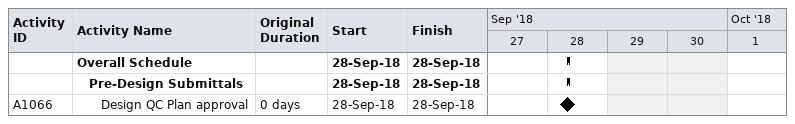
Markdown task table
| ID | Level | Task | Original duration | Start | Finish |
|---|---|---|---|---|---|
|  | 1 | **Overall Schedule** |  | 2018-09-28 | 2018-09-28 |
|  | 2 | **Pre-Design Submittals** |  | 2018-09-28 | 2018-09-28 |
| A1066 | 3 | Design QC Plan approval | 0d | 2018-09-28 | 2018-09-28 |
